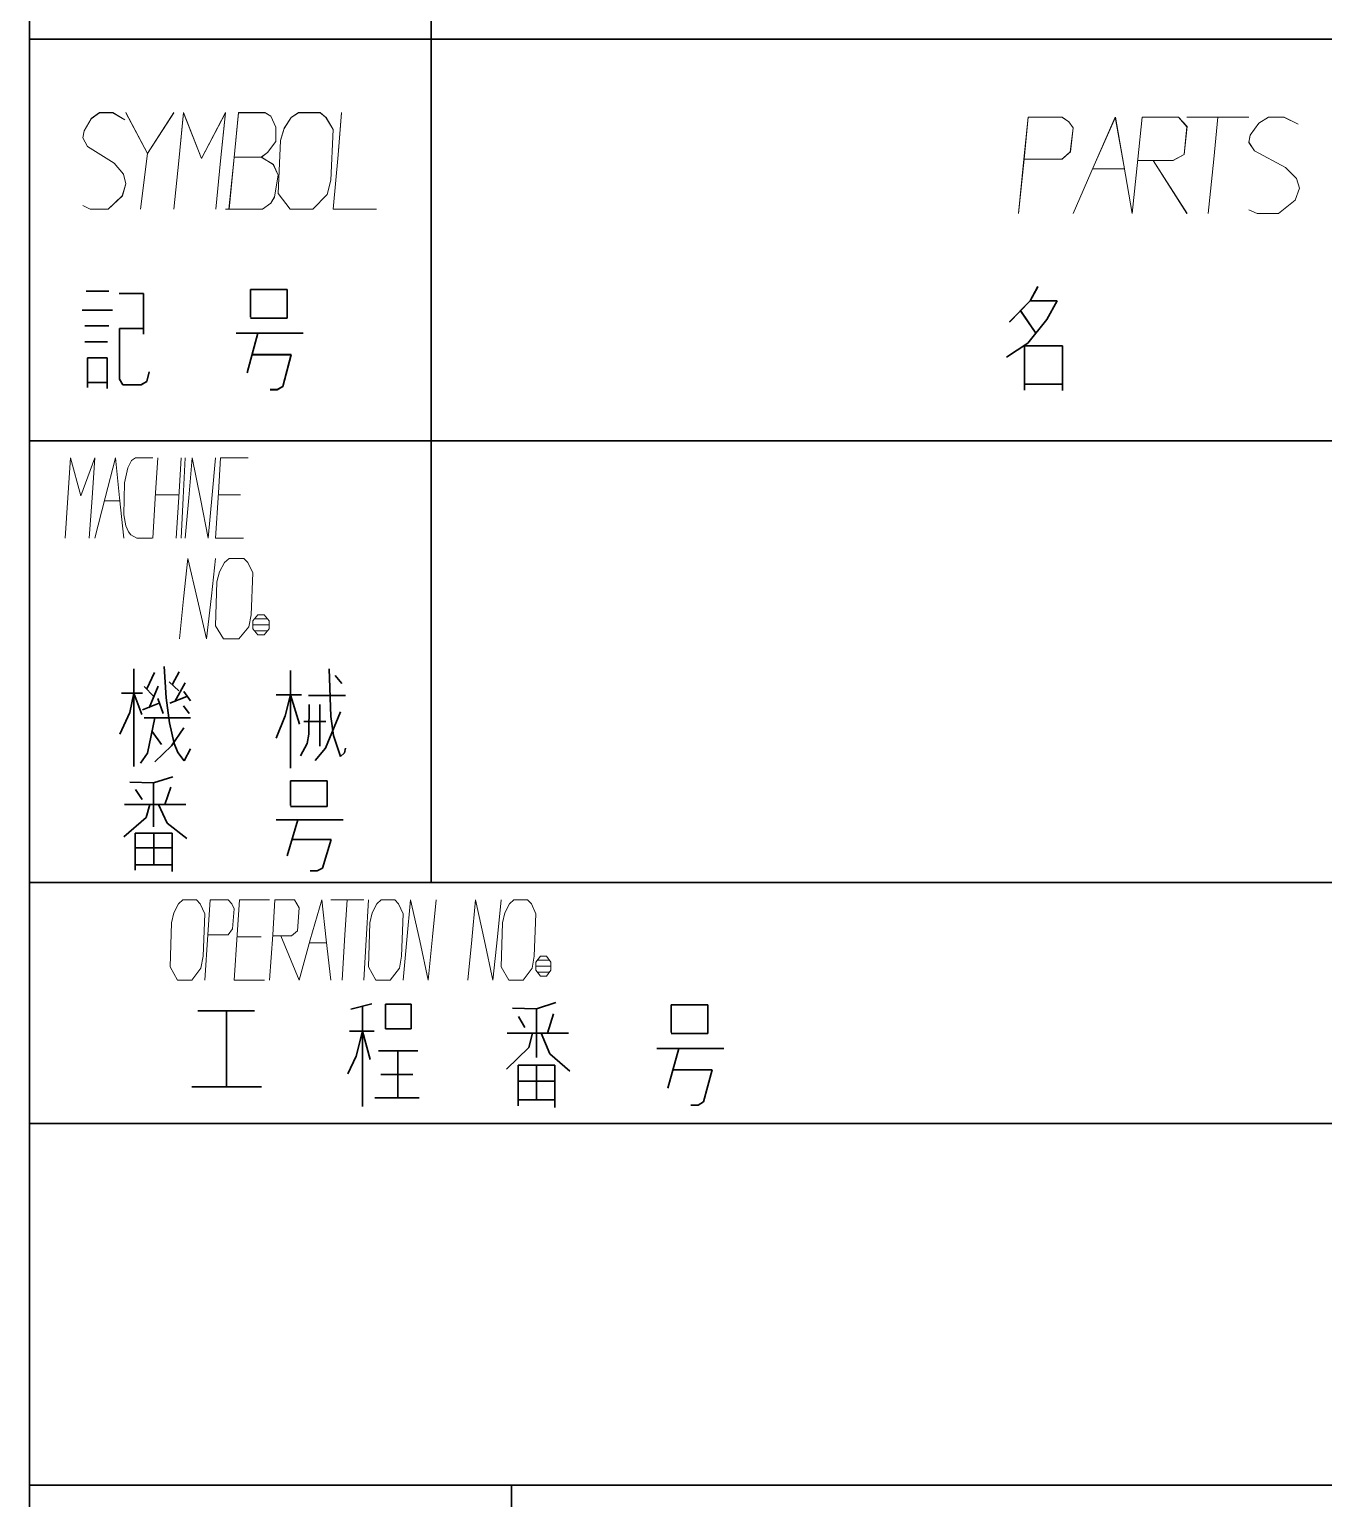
# Model space of a CAD drawing. Header units: millimetres. Extents: x 1333 to 104182, y -62616 to -5704.
# Drawn here: x 44979.5 to 45043.9, y -62315.5 to -62242.3 of the extents above; entities that cross this region are included whole.
import ezdxf

# ---------------------------------------------------------------- set-up
doc = ezdxf.new("R2010")
doc.units = ezdxf.units.MM
doc.header["$LTSCALE"] = 0.5
doc.layers.add('08', color=1, linetype='Continuous')

# ---------------------------------------------------------------- blocks, each defined once
blk = doc.blocks.new('D')
at = {"color": 7, "lineweight": 35, "ltscale": 0.25}
for p, q in [((54076.08, -14049.043), (54076.08, -14069.043)), ((54096.08, -14049.043), (54096.08, -14069.043))]:
    blk.add_line(p, q, dxfattribs=at)
at = {"color": 7, "lineweight": 35}
blk.add_line((54356.08, -14069.043), (54076.08, -14069.043), dxfattribs=at)
blk = doc.blocks.new('arwear')
at = {"layer": '08', "color": 3, "xscale": 0.5, "yscale": 0.5, "zscale": 0.5}
blk.add_blockref('D', (26347.04, -5592.506), dxfattribs=at)
blk = doc.blocks.new('999')
at = {"color": 7, "lineweight": 35, "ltscale": 0.25}
for p, q in [((75474.98, -11391.12), (75474.98, -11421.12)), ((75504.98, -11391.12), (75504.98, -11421.12)), ((75474.98, -11421.12), (75474.98, -11451.12)), ((75474.98, -11421.12), (75474.98, -11451.12)), ((75504.98, -11421.12), (75504.98, -11451.12)), ((75504.98, -11421.12), (75504.98, -11451.12))]:
    blk.add_line(p, q, dxfattribs=at)
at = {"color": 7, "lineweight": 35}
for p, q in [((75894.98, -11421.12), (75474.98, -11421.12)), ((75894.98, -11421.12), (75474.98, -11421.12)), ((75894.98, -11421.12), (75474.98, -11421.12)), ((75894.98, -11451.12), (75474.98, -11451.12)), ((75474.98, -11451.12), (75474.98, -11826.55)), ((75894.98, -11451.12), (75474.98, -11451.12)), ((75894.98, -11451.12), (75474.98, -11451.12)), ((75894.98, -11451.12), (75474.98, -11451.12)), ((75849.98, -11484.12), (75474.98, -11484.12)), ((75474.98, -11502.12), (75594.98, -11502.12)), ((75849.98, -11529.12), (75474.98, -11529.12))]:
    blk.add_line(p, q, dxfattribs=at)
at = {"color": 7, "lineweight": 35, "ltscale": 0.014026}
blk.add_line((75479.23, -11439.94), (75480.92, -11439.94), dxfattribs=at)
blk.add_line((75479.23, -11439.94), (75480.92, -11439.94), dxfattribs=at)
at = {"color": 7, "lineweight": 35, "ltscale": 0.015002}
blk.add_line((75481.69, -11440.11), (75483.49, -11440.11), dxfattribs=at)
blk.add_line((75481.69, -11440.11), (75483.49, -11440.11), dxfattribs=at)
at = {"color": 7, "lineweight": 35, "ltscale": 0.025366}
blk.add_line((75483.49, -11440.11), (75483.49, -11443.16), dxfattribs=at)
blk.add_line((75483.49, -11440.11), (75483.49, -11443.16), dxfattribs=at)
at = {"color": 7, "lineweight": 35, "ltscale": 0.022888}
for p, q in [((75491.49, -11439.82), (75494.24, -11439.82)), ((75491.49, -11439.82), (75494.24, -11439.82)), ((75494.24, -11441.96), (75491.49, -11441.96)), ((75494.24, -11441.96), (75491.49, -11441.96)), ((75482.89, -11480.43), (75485.64, -11480.43)), ((75482.89, -11481.52), (75485.64, -11481.52)), ((75482.89, -11482.78), (75485.64, -11482.78))]:
    blk.add_line(p, q, dxfattribs=at)
at = {"color": 7, "lineweight": 35, "ltscale": 0.017297}
for p, q in [((75491.49, -11441.89), (75491.49, -11439.82)), ((75491.49, -11441.89), (75491.49, -11439.82)), ((75522.92, -11495.32), (75522.92, -11493.25))]:
    blk.add_line(p, q, dxfattribs=at)
at = {"color": 7, "lineweight": 35, "ltscale": 0.017825}
for p, q in [((75494.24, -11439.82), (75494.24, -11441.96)), ((75494.24, -11439.82), (75494.24, -11441.96)), ((75525.66, -11493.25), (75525.66, -11495.38))]:
    blk.add_line(p, q, dxfattribs=at)
at = {"color": 7, "lineweight": 35, "ltscale": 0.010047}
blk.add_line((75550.3, -11439.61), (75549.73, -11440.67), dxfattribs=at)
blk.add_line((75550.3, -11439.61), (75549.73, -11440.67), dxfattribs=at)
at = {"color": 7, "lineweight": 35, "ltscale": 0.018872}
blk.add_line((75478.92, -11441.37), (75481.19, -11441.37), dxfattribs=at)
blk.add_line((75478.92, -11441.37), (75481.19, -11441.37), dxfattribs=at)
at = {"color": 7, "lineweight": 35, "ltscale": 0.018417}
blk.add_line((75549.73, -11440.67), (75548.18, -11442.25), dxfattribs=at)
blk.add_line((75549.73, -11440.67), (75548.18, -11442.25), dxfattribs=at)
at = {"color": 7, "lineweight": 35, "ltscale": 0.016928}
blk.add_line((75550.15, -11443.08), (75549.01, -11441.4), dxfattribs=at)
blk.add_line((75550.15, -11443.08), (75549.01, -11441.4), dxfattribs=at)
at = {"color": 7, "lineweight": 35, "ltscale": 0.016846}
blk.add_line((75549.73, -11440.67), (75551.75, -11440.67), dxfattribs=at)
blk.add_line((75549.73, -11440.67), (75551.75, -11440.67), dxfattribs=at)
at = {"color": 7, "lineweight": 35, "ltscale": 0.013334}
blk.add_line((75551.75, -11440.67), (75550.97, -11442.06), dxfattribs=at)
blk.add_line((75551.75, -11440.67), (75550.97, -11442.06), dxfattribs=at)
at = {"color": 7, "lineweight": 35, "ltscale": 0.014832}
for p, q in [((75479.12, -11442.54), (75480.9, -11442.54)), ((75479.12, -11442.54), (75480.9, -11442.54)), ((75482.48, -11471.41), (75481.73, -11473.03))]:
    blk.add_line(p, q, dxfattribs=at)
at = {"color": 7, "lineweight": 35, "ltscale": 0.031506}
blk.add_line((75481.71, -11442.73), (75481.71, -11446.51), dxfattribs=at)
blk.add_line((75481.71, -11442.73), (75481.71, -11446.51), dxfattribs=at)
at = {"color": 7, "lineweight": 35, "ltscale": 0.014844}
blk.add_line((75483.49, -11442.73), (75481.71, -11442.73), dxfattribs=at)
blk.add_line((75483.49, -11442.73), (75481.71, -11442.73), dxfattribs=at)
at = {"color": 7, "lineweight": 35, "ltscale": 0.018948}
blk.add_line((75550.97, -11442.06), (75549.54, -11443.84), dxfattribs=at)
blk.add_line((75550.97, -11442.06), (75549.54, -11443.84), dxfattribs=at)
at = {"color": 7, "lineweight": 35, "ltscale": 0.014185}
blk.add_line((75479.12, -11443.74), (75480.82, -11443.74), dxfattribs=at)
blk.add_line((75479.12, -11443.74), (75480.82, -11443.74), dxfattribs=at)
at = {"color": 7, "lineweight": 35, "ltscale": 0.041736}
for p, q in [((75490.41, -11443.08), (75495.42, -11443.08)), ((75490.41, -11443.08), (75495.42, -11443.08)), ((75493.4, -11479.44), (75498.41, -11479.44))]:
    blk.add_line(p, q, dxfattribs=at)
at = {"color": 7, "lineweight": 35, "ltscale": 0.025634}
for p, q in [((75492.04, -11443.08), (75491.25, -11446.05)), ((75492.04, -11443.08), (75491.25, -11446.05)), ((75523.47, -11496.51), (75522.67, -11499.48))]:
    blk.add_line(p, q, dxfattribs=at)
at = {"color": 7, "lineweight": 35, "ltscale": 0.015788}
blk.add_line((75549.54, -11443.84), (75547.96, -11444.87), dxfattribs=at)
blk.add_line((75549.54, -11443.84), (75547.96, -11444.87), dxfattribs=at)
at = {"color": 7, "lineweight": 35, "ltscale": 0.018579}
blk.add_line((75479.33, -11447.15), (75479.33, -11444.92), dxfattribs=at)
blk.add_line((75479.33, -11447.15), (75479.33, -11444.92), dxfattribs=at)
at = {"color": 7, "lineweight": 35, "ltscale": 0.012085}
for p, q in [((75479.33, -11444.92), (75480.78, -11444.92)), ((75479.33, -11444.92), (75480.78, -11444.92)), ((75479.33, -11446.76), (75480.78, -11446.76)), ((75479.33, -11446.76), (75480.78, -11446.76))]:
    blk.add_line(p, q, dxfattribs=at)
at = {"color": 7, "lineweight": 35, "ltscale": 0.019064}
blk.add_line((75480.78, -11444.92), (75480.78, -11447.21), dxfattribs=at)
blk.add_line((75480.78, -11444.92), (75480.78, -11447.21), dxfattribs=at)
at = {"color": 7, "lineweight": 35, "ltscale": 0.024365}
blk.add_line((75491.61, -11444.69), (75494.54, -11444.69), dxfattribs=at)
blk.add_line((75491.61, -11444.69), (75494.54, -11444.69), dxfattribs=at)
at = {"color": 7, "lineweight": 35, "ltscale": 0.020594}
for p, q in [((75494.54, -11444.69), (75493.9, -11447.07)), ((75494.54, -11444.69), (75493.9, -11447.07)), ((75525.96, -11498.11), (75525.32, -11500.5))]:
    blk.add_line(p, q, dxfattribs=at)
at = {"color": 7, "lineweight": 35, "ltscale": 0.027603}
blk.add_line((75549.31, -11447.34), (75549.31, -11444.03), dxfattribs=at)
blk.add_line((75549.31, -11447.34), (75549.31, -11444.03), dxfattribs=at)
at = {"color": 7, "lineweight": 35, "ltscale": 0.023572}
for p, q in [((75549.31, -11444.03), (75552.14, -11444.03)), ((75549.31, -11444.03), (75552.14, -11444.03)), ((75549.31, -11446.88), (75552.14, -11446.88)), ((75549.31, -11446.88), (75552.14, -11446.88))]:
    blk.add_line(p, q, dxfattribs=at)
at = {"color": 7, "lineweight": 35, "ltscale": 0.027719}
blk.add_line((75552.14, -11444.03), (75552.14, -11447.36), dxfattribs=at)
blk.add_line((75552.14, -11444.03), (75552.14, -11447.36), dxfattribs=at)
at = {"color": 7, "lineweight": 35, "ltscale": 0.006183}
blk.add_line((75483.74, -11446.68), (75483.93, -11445.97), dxfattribs=at)
blk.add_line((75483.74, -11446.68), (75483.93, -11445.97), dxfattribs=at)
at = {"color": 7, "lineweight": 35, "ltscale": 0.004025}
blk.add_line((75481.71, -11446.51), (75481.95, -11446.93), dxfattribs=at)
blk.add_line((75481.71, -11446.51), (75481.95, -11446.93), dxfattribs=at)
at = {"color": 7, "lineweight": 35, "ltscale": 0.011377}
blk.add_line((75481.95, -11446.93), (75483.31, -11446.93), dxfattribs=at)
blk.add_line((75481.95, -11446.93), (75483.31, -11446.93), dxfattribs=at)
at = {"color": 7, "lineweight": 35, "ltscale": 0.004087}
blk.add_line((75483.31, -11446.93), (75483.74, -11446.68), dxfattribs=at)
blk.add_line((75483.31, -11446.93), (75483.74, -11446.68), dxfattribs=at)
at = {"color": 7, "lineweight": 35, "ltscale": 0.003862}
for p, q in [((75493.9, -11447.07), (75493.49, -11447.3)), ((75493.9, -11447.07), (75493.49, -11447.3)), ((75525.32, -11500.5), (75524.92, -11500.73))]:
    blk.add_line(p, q, dxfattribs=at)
at = {"color": 7, "lineweight": 35, "ltscale": 0.004529}
for p, q in [((75493.49, -11447.3), (75492.95, -11447.3)), ((75493.49, -11447.3), (75492.95, -11447.3)), ((75496.48, -11483.25), (75495.94, -11483.25)), ((75524.92, -11500.73), (75524.38, -11500.73))]:
    blk.add_line(p, q, dxfattribs=at)
at = {"color": 7, "lineweight": 35, "ltscale": 0.275}
blk.add_line((75504.98, -11484.12), (75504.98, -11451.12), dxfattribs=at)
at = {"color": 7, "lineweight": 35, "ltscale": 0.019506}
blk.add_line((75485.05, -11467.98), (75485.19, -11470.32), dxfattribs=at)
at = {"color": 7, "lineweight": 35, "ltscale": 0.060724}
blk.add_line((75482.78, -11468.15), (75482.78, -11475.44), dxfattribs=at)
at = {"color": 7, "lineweight": 35, "ltscale": 0.011365}
blk.add_line((75484.32, -11468.42), (75483.75, -11469.65), dxfattribs=at)
at = {"color": 7, "lineweight": 35, "ltscale": 0.008235}
blk.add_line((75485.41, -11469.13), (75486.15, -11469.79), dxfattribs=at)
at = {"color": 7, "lineweight": 35, "ltscale": 0.008806}
blk.add_line((75486.17, -11468.37), (75485.67, -11469.29), dxfattribs=at)
at = {"color": 7, "lineweight": 35, "ltscale": 0.060892}
blk.add_line((75494.47, -11468.27), (75494.47, -11475.58), dxfattribs=at)
at = {"color": 7, "lineweight": 35, "ltscale": 0.029794}
blk.add_line((75497.36, -11468.14), (75497.48, -11471.71), dxfattribs=at)
at = {"color": 7, "lineweight": 35, "ltscale": 0.006582}
blk.add_line((75497.81, -11468.64), (75498.32, -11469.25), dxfattribs=at)
at = {"color": 7, "lineweight": 35, "ltscale": 0.013098}
blk.add_line((75481.86, -11469.98), (75483.43, -11469.98), dxfattribs=at)
at = {"color": 7, "lineweight": 35, "ltscale": 0.012242}
blk.add_line((75482.78, -11469.98), (75482.48, -11471.41), dxfattribs=at)
at = {"color": 7, "lineweight": 35, "ltscale": 0.014135}
blk.add_line((75482.78, -11469.98), (75483.37, -11471.57), dxfattribs=at)
at = {"color": 7, "lineweight": 35, "ltscale": 0.008654}
blk.add_line((75483.56, -11469.47), (75484.28, -11470.21), dxfattribs=at)
at = {"color": 7, "lineweight": 35, "ltscale": 0.014615}
blk.add_line((75484.6, -11469.45), (75483.93, -11471.07), dxfattribs=at)
at = {"color": 7, "lineweight": 35, "ltscale": 0.011429}
blk.add_line((75485.48, -11470.71), (75486.75, -11470.21), dxfattribs=at)
at = {"color": 7, "lineweight": 35, "ltscale": 0.013193}
blk.add_line((75486.61, -11469.19), (75485.84, -11470.58), dxfattribs=at)
at = {"color": 7, "lineweight": 35, "ltscale": 0.007169}
blk.add_line((75486.52, -11469.84), (75487.01, -11470.54), dxfattribs=at)
at = {"color": 7, "lineweight": 35, "ltscale": 0.01554}
blk.add_line((75493.42, -11470.1), (75495.29, -11470.1), dxfattribs=at)
at = {"color": 7, "lineweight": 35, "ltscale": 0.013495}
blk.add_line((75494.47, -11470.1), (75494.07, -11471.67), dxfattribs=at)
at = {"color": 7, "lineweight": 35, "ltscale": 0.018979}
blk.add_line((75494.47, -11470.1), (75495.14, -11472.28), dxfattribs=at)
at = {"color": 7, "lineweight": 35, "ltscale": 0.022961}
blk.add_line((75495.82, -11470.15), (75498.58, -11470.15), dxfattribs=at)
at = {"color": 7, "lineweight": 35, "ltscale": 0.011112}
blk.add_line((75483.43, -11471.22), (75484.67, -11470.71), dxfattribs=at)
at = {"color": 7, "lineweight": 35, "ltscale": 0.009807}
blk.add_line((75484.58, -11470.37), (75484.97, -11471.48), dxfattribs=at)
at = {"color": 7, "lineweight": 35, "ltscale": 0.015709}
blk.add_line((75485.19, -11470.32), (75485.45, -11472.19), dxfattribs=at)
at = {"color": 7, "lineweight": 35, "ltscale": 0.005982}
blk.add_line((75486.48, -11470.91), (75486.91, -11471.48), dxfattribs=at)
at = {"color": 7, "lineweight": 35, "ltscale": 0.018443}
blk.add_line((75495.87, -11470.82), (75495.84, -11473.03), dxfattribs=at)
at = {"color": 7, "lineweight": 35, "ltscale": 0.026068}
blk.add_line((75496.66, -11470.81), (75496.66, -11473.93), dxfattribs=at)
at = {"color": 7, "lineweight": 35, "ltscale": 0.028906}
blk.add_line((75483.54, -11471.8), (75487.01, -11471.8), dxfattribs=at)
at = {"color": 7, "lineweight": 35, "ltscale": 0.022542}
blk.add_line((75484.36, -11471.8), (75483.8, -11474.45), dxfattribs=at)
at = {"color": 7, "lineweight": 35, "ltscale": 0.013168}
blk.add_line((75485.45, -11472.19), (75485.78, -11473.73), dxfattribs=at)
at = {"color": 7, "lineweight": 35, "ltscale": 0.014807}
blk.add_line((75494.07, -11471.67), (75493.4, -11473.32), dxfattribs=at)
at = {"color": 7, "lineweight": 35, "ltscale": 0.013708}
blk.add_line((75495.47, -11472.08), (75497.11, -11472.08), dxfattribs=at)
at = {"color": 7, "lineweight": 35, "ltscale": 0.024334}
blk.add_line((75498.21, -11471.37), (75497.09, -11474.07), dxfattribs=at)
at = {"color": 7, "lineweight": 35, "ltscale": 0.012072}
blk.add_line((75497.48, -11471.71), (75497.69, -11473.14), dxfattribs=at)
at = {"color": 7, "lineweight": 35, "ltscale": 0.009936}
blk.add_line((75484.15, -11472.84), (75484.84, -11473.81), dxfattribs=at)
at = {"color": 7, "lineweight": 35, "ltscale": 0.013505}
blk.add_line((75486.52, -11472.57), (75485.6, -11473.9), dxfattribs=at)
at = {"color": 7, "lineweight": 35, "ltscale": 0.005843}
blk.add_line((75495.84, -11473.03), (75495.73, -11473.72), dxfattribs=at)
at = {"color": 7, "lineweight": 35, "ltscale": 0.013786}
blk.add_line((75497.69, -11473.14), (75498.21, -11474.71), dxfattribs=at)
at = {"color": 7, "lineweight": 35, "ltscale": 0.007633}
blk.add_line((75483.8, -11474.45), (75483.28, -11475.2), dxfattribs=at)
at = {"color": 7, "lineweight": 35, "ltscale": 0.014353}
blk.add_line((75485.6, -11473.9), (75484.35, -11475.09), dxfattribs=at)
at = {"color": 7, "lineweight": 35, "ltscale": 0.006149}
blk.add_line((75485.78, -11473.73), (75486.06, -11474.41), dxfattribs=at)
at = {"color": 7, "lineweight": 35, "ltscale": 0.00645}
blk.add_line((75486.06, -11474.41), (75486.53, -11475.03), dxfattribs=at)
at = {"color": 7, "lineweight": 35, "ltscale": 0.008462}
blk.add_line((75486.53, -11475.03), (75487, -11474.13), dxfattribs=at)
at = {"color": 7, "lineweight": 35, "ltscale": 0.008715}
blk.add_line((75495.73, -11473.72), (75495.22, -11474.64), dxfattribs=at)
at = {"color": 7, "lineweight": 35, "ltscale": 0.010031}
blk.add_line((75497.09, -11474.07), (75496.32, -11475), dxfattribs=at)
at = {"color": 7, "lineweight": 35, "ltscale": 0.003454}
blk.add_line((75498.21, -11474.71), (75498.51, -11474.43), dxfattribs=at)
at = {"color": 7, "lineweight": 35, "ltscale": 0.003042}
blk.add_line((75498.51, -11474.43), (75498.58, -11474.07), dxfattribs=at)
at = {"color": 7, "lineweight": 35, "ltscale": 0.014798}
blk.add_line((75484.25, -11476.66), (75482.47, -11476.62), dxfattribs=at)
at = {"color": 7, "lineweight": 35, "ltscale": 0.012683}
blk.add_line((75485.7, -11476.22), (75484.25, -11476.66), dxfattribs=at)
at = {"color": 7, "lineweight": 35, "ltscale": 0.027322}
blk.add_line((75484.25, -11476.66), (75484.25, -11479.94), dxfattribs=at)
at = {"color": 7, "lineweight": 35, "ltscale": 0.015567}
blk.add_line((75494.48, -11478.37), (75494.48, -11476.51), dxfattribs=at)
at = {"color": 7, "lineweight": 35, "ltscale": 0.0229}
for p, q in [((75494.48, -11476.51), (75497.23, -11476.51)), ((75497.23, -11478.43), (75494.48, -11478.43)), ((75522.92, -11493.25), (75525.66, -11493.25)), ((75525.66, -11495.38), (75522.92, -11495.38)), ((75511.48, -11497.74), (75514.23, -11497.74)), ((75511.48, -11498.95), (75514.23, -11498.95)), ((75511.48, -11500.35), (75514.23, -11500.35))]:
    blk.add_line(p, q, dxfattribs=at)
at = {"color": 7, "lineweight": 35, "ltscale": 0.016043}
blk.add_line((75497.23, -11476.51), (75497.23, -11478.43), dxfattribs=at)
at = {"color": 7, "lineweight": 35, "ltscale": 0.007403}
blk.add_line((75482.91, -11477.17), (75483.4, -11477.92), dxfattribs=at)
at = {"color": 7, "lineweight": 35, "ltscale": 0.011416}
blk.add_line((75485.54, -11476.98), (75485.09, -11478.28), dxfattribs=at)
at = {"color": 7, "lineweight": 35, "ltscale": 0.03822}
blk.add_line((75482.07, -11478.28), (75486.66, -11478.28), dxfattribs=at)
at = {"color": 7, "lineweight": 35, "ltscale": 0.008421}
blk.add_line((75483.97, -11478.28), (75483.7, -11479.25), dxfattribs=at)
at = {"color": 7, "lineweight": 35, "ltscale": 0.012965}
blk.add_line((75484.61, -11478.28), (75485.26, -11479.69), dxfattribs=at)
at = {"color": 7, "lineweight": 35, "ltscale": 0.018423}
blk.add_line((75483.7, -11479.25), (75482.03, -11480.7), dxfattribs=at)
at = {"color": 7, "lineweight": 35, "ltscale": 0.015574}
blk.add_line((75485.26, -11479.69), (75486.74, -11480.83), dxfattribs=at)
at = {"color": 7, "lineweight": 35, "ltscale": 0.023249}
blk.add_line((75495.03, -11479.44), (75494.23, -11482.12), dxfattribs=at)
at = {"color": 7, "lineweight": 35, "ltscale": 0.022873}
blk.add_line((75482.89, -11483.18), (75482.89, -11480.43), dxfattribs=at)
at = {"color": 7, "lineweight": 35, "ltscale": 0.019537}
blk.add_line((75484.27, -11480.43), (75484.27, -11482.78), dxfattribs=at)
at = {"color": 7, "lineweight": 35, "ltscale": 0.023828}
blk.add_line((75485.64, -11480.43), (75485.64, -11483.29), dxfattribs=at)
at = {"color": 7, "lineweight": 35, "ltscale": 0.024377}
for p, q in [((75494.6, -11480.89), (75497.52, -11480.89)), ((75501.06, -11496.67), (75503.98, -11496.67)), ((75523.04, -11498.11), (75525.96, -11498.11))]:
    blk.add_line(p, q, dxfattribs=at)
at = {"color": 7, "lineweight": 35, "ltscale": 0.01868}
blk.add_line((75497.52, -11480.89), (75496.88, -11483.04), dxfattribs=at)
at = {"color": 7, "lineweight": 35, "ltscale": 0.00377}
blk.add_line((75496.88, -11483.04), (75496.48, -11483.25), dxfattribs=at)
at = {"color": 7, "lineweight": 35, "ltscale": 0.013541}
blk.add_line((75500.55, -11493.17), (75498.98, -11493.58), dxfattribs=at)
at = {"color": 7, "lineweight": 35, "ltscale": 0.015881}
for p, q in [((75501.58, -11493.19), (75503.49, -11493.19)), ((75503.49, -11495.04), (75501.58, -11495.04))]:
    blk.add_line(p, q, dxfattribs=at)
at = {"color": 7, "lineweight": 35, "ltscale": 0.015408}
for p, q in [((75501.58, -11495.04), (75501.58, -11493.19)), ((75503.49, -11493.19), (75503.49, -11495.04))]:
    blk.add_line(p, q, dxfattribs=at)
at = {"color": 7, "lineweight": 35, "ltscale": 0.012807}
blk.add_line((75514.29, -11493.06), (75512.84, -11493.55), dxfattribs=at)
at = {"color": 7, "lineweight": 35, "ltscale": 0.035352}
blk.add_line((75487.56, -11493.7), (75491.8, -11493.7), dxfattribs=at)
at = {"color": 7, "lineweight": 35, "ltscale": 0.047241}
blk.add_line((75489.69, -11493.7), (75489.69, -11499.37), dxfattribs=at)
at = {"color": 7, "lineweight": 35, "ltscale": 0.062445}
blk.add_line((75499.85, -11493.35), (75499.85, -11500.85), dxfattribs=at)
at = {"color": 7, "lineweight": 35, "ltscale": 0.014799}
blk.add_line((75512.84, -11493.55), (75511.06, -11493.5), dxfattribs=at)
at = {"color": 7, "lineweight": 35, "ltscale": 0.007986}
blk.add_line((75511.5, -11494.12), (75511.99, -11494.94), dxfattribs=at)
at = {"color": 7, "lineweight": 35, "ltscale": 0.030356}
blk.add_line((75512.84, -11493.55), (75512.84, -11497.19), dxfattribs=at)
at = {"color": 7, "lineweight": 35, "ltscale": 0.012557}
blk.add_line((75514.12, -11493.91), (75513.68, -11495.35), dxfattribs=at)
at = {"color": 7, "lineweight": 35, "ltscale": 0.015503}
blk.add_line((75498.88, -11495.22), (75500.74, -11495.22), dxfattribs=at)
at = {"color": 7, "lineweight": 35, "ltscale": 0.015863}
blk.add_line((75499.85, -11495.22), (75499.39, -11497.07), dxfattribs=at)
at = {"color": 7, "lineweight": 35, "ltscale": 0.01831}
blk.add_line((75499.85, -11495.22), (75500.43, -11497.34), dxfattribs=at)
at = {"color": 7, "lineweight": 35, "ltscale": 0.038208}
blk.add_line((75510.66, -11495.35), (75515.24, -11495.35), dxfattribs=at)
at = {"color": 7, "lineweight": 35, "ltscale": 0.009288}
blk.add_line((75512.56, -11495.35), (75512.29, -11496.43), dxfattribs=at)
at = {"color": 7, "lineweight": 35, "ltscale": 0.014155}
blk.add_line((75513.19, -11495.35), (75513.85, -11496.91), dxfattribs=at)
at = {"color": 7, "lineweight": 35, "ltscale": 0.019327}
blk.add_line((75512.29, -11496.43), (75510.62, -11498.04), dxfattribs=at)
at = {"color": 7, "lineweight": 35, "ltscale": 0.041748}
blk.add_line((75521.84, -11496.51), (75526.85, -11496.51), dxfattribs=at)
at = {"color": 7, "lineweight": 35, "ltscale": 0.012209}
blk.add_line((75499.39, -11497.07), (75498.76, -11498.4), dxfattribs=at)
at = {"color": 7, "lineweight": 35, "ltscale": 0.029434}
blk.add_line((75502.5, -11496.67), (75502.5, -11500.2), dxfattribs=at)
at = {"color": 7, "lineweight": 35, "ltscale": 0.016253}
blk.add_line((75513.85, -11496.91), (75515.33, -11498.19), dxfattribs=at)
at = {"color": 7, "lineweight": 35, "ltscale": 0.019995}
blk.add_line((75501.22, -11498.46), (75503.62, -11498.46), dxfattribs=at)
at = {"color": 7, "lineweight": 35, "ltscale": 0.025415}
blk.add_line((75511.48, -11500.79), (75511.48, -11497.74), dxfattribs=at)
at = {"color": 7, "lineweight": 35, "ltscale": 0.021707}
blk.add_line((75512.86, -11497.74), (75512.86, -11500.35), dxfattribs=at)
at = {"color": 7, "lineweight": 35, "ltscale": 0.026474}
blk.add_line((75514.23, -11497.74), (75514.23, -11500.92), dxfattribs=at)
at = {"color": 7, "lineweight": 35, "ltscale": 0.043286}
blk.add_line((75487.12, -11499.37), (75492.31, -11499.37), dxfattribs=at)
at = {"color": 7, "lineweight": 35, "ltscale": 0.027747}
blk.add_line((75500.77, -11500.2), (75504.1, -11500.2), dxfattribs=at)
at = {"color": 7, "lineweight": 35, "ltscale": 0.15}
blk.add_line((75510.98, -11529.12), (75510.98, -11547.12), dxfattribs=at)
at = {"color": 7, "lineweight": 13}
for points in [[(75478.97, -11433.54), (75479.51, -11433.81), (75480.85, -11433.81), (75481.92, -11432.82), (75482.19, -11431.92), (75482.01, -11431.2), (75481.3, -11430.39), (75479.33, -11429.13), (75478.97, -11428.5), (75479.06, -11427.96), (75479.6, -11427.06), (75480.22, -11426.61), (75481.21, -11426.61), (75482.1, -11427.15)], [(75478.97, -11433.54), (75479.51, -11433.81), (75480.85, -11433.81), (75481.92, -11432.82), (75482.19, -11431.92), (75482.01, -11431.2), (75481.3, -11430.39), (75479.33, -11429.13), (75478.97, -11428.5), (75479.06, -11427.96), (75479.6, -11427.06), (75480.22, -11426.61), (75481.21, -11426.61), (75482.1, -11427.15)], [(75482.19, -11426.61), (75483.8, -11429.67), (75483.27, -11433.81)], [(75482.19, -11426.61), (75483.8, -11429.67), (75483.27, -11433.81)], [(75483.8, -11429.67), (75485.77, -11426.61)], [(75483.8, -11429.67), (75485.77, -11426.61)], [(75485.77, -11433.81), (75486.13, -11430.21), (75486.49, -11426.61), (75487.83, -11430.03), (75489.62, -11426.61), (75489.26, -11430.21), (75488.9, -11433.81)], [(75485.77, -11433.81), (75486.13, -11430.21), (75486.49, -11426.61), (75487.83, -11430.03), (75489.62, -11426.61), (75489.26, -11430.21), (75488.9, -11433.81)], [(75489.62, -11433.81), (75492.39, -11433.81), (75493.02, -11433.36), (75493.29, -11432.91), (75493.55, -11431.29), (75493.2, -11430.48), (75492.3, -11429.94), (75492.75, -11429.58), (75493.38, -11428.77), (75493.38, -11427.69), (75493.02, -11426.88), (75492.57, -11426.61), (75490.6, -11426.61), (75490.24, -11430.21), (75489.89, -11433.81)], [(75489.62, -11433.81), (75492.39, -11433.81), (75493.02, -11433.36), (75493.29, -11432.91), (75493.55, -11431.29), (75493.2, -11430.48), (75492.3, -11429.94), (75492.75, -11429.58), (75493.38, -11428.77), (75493.38, -11427.69), (75493.02, -11426.88), (75492.57, -11426.61), (75490.6, -11426.61), (75490.24, -11430.21), (75489.89, -11433.81)], [(75500.89, -11433.81), (75497.67, -11433.81), (75498.03, -11429.76), (75498.3, -11426.61)], [(75500.89, -11433.81), (75497.67, -11433.81), (75498.03, -11429.76), (75498.3, -11426.61)], [(75548.84, -11434.14), (75549.26, -11430.09), (75549.58, -11426.94), (75552.1, -11426.94), (75552.62, -11427.3), (75552.93, -11427.75), (75552.72, -11429.55), (75552.1, -11430.09), (75549.26, -11430.09)], [(75548.84, -11434.14), (75549.26, -11430.09), (75549.58, -11426.94), (75552.1, -11426.94), (75552.62, -11427.3), (75552.93, -11427.75), (75552.72, -11429.55), (75552.1, -11430.09), (75549.26, -11430.09)], [(75552.93, -11434.14), (75554.51, -11430.54), (75556.08, -11426.94), (75556.71, -11430.54), (75557.34, -11434.14)], [(75552.93, -11434.14), (75554.51, -11430.54), (75556.08, -11426.94), (75556.71, -11430.54), (75557.34, -11434.14)], [(75557.34, -11434.14), (75557.76, -11430.09), (75558.08, -11426.94), (75560.81, -11426.94), (75561.43, -11427.66), (75561.23, -11429.73), (75560.39, -11430.18), (75557.76, -11430.18)], [(75557.34, -11434.14), (75557.76, -11430.09), (75558.08, -11426.94), (75560.81, -11426.94), (75561.43, -11427.66), (75561.23, -11429.73), (75560.39, -11430.18), (75557.76, -11430.18)], [(75561.43, -11426.94), (75566.05, -11426.94)], [(75561.43, -11426.94), (75566.05, -11426.94)], [(75563.01, -11434.14), (75563.43, -11430.09), (75563.74, -11426.94)], [(75563.01, -11434.14), (75563.43, -11430.09), (75563.74, -11426.94)], [(75566.05, -11433.87), (75566.68, -11434.14), (75568.26, -11434.14), (75569.52, -11433.15), (75569.83, -11432.25), (75569.62, -11431.53), (75568.78, -11430.72), (75566.47, -11429.46), (75566.05, -11428.83), (75566.16, -11428.29), (75566.79, -11427.39), (75567.52, -11426.94), (75568.68, -11426.94), (75569.73, -11427.48)], [(75566.05, -11433.87), (75566.68, -11434.14), (75568.26, -11434.14), (75569.52, -11433.15), (75569.83, -11432.25), (75569.62, -11431.53), (75568.78, -11430.72), (75566.47, -11429.46), (75566.05, -11428.83), (75566.16, -11428.29), (75566.79, -11427.39), (75567.52, -11426.94), (75568.68, -11426.94), (75569.73, -11427.48)], [(75492.3, -11429.94), (75490.24, -11429.94)], [(75492.3, -11429.94), (75490.24, -11429.94)], [(75558.92, -11430.18), (75561.43, -11434.14)], [(75558.92, -11430.18), (75561.43, -11434.14)], [(75554.4, -11430.81), (75556.71, -11430.81)], [(75554.4, -11430.81), (75556.71, -11430.81)], [(75477.64, -11458.38), (75477.85, -11455.38), (75478.06, -11452.38), (75478.83, -11455.23), (75479.86, -11452.38), (75479.66, -11455.38), (75479.45, -11458.38)], [(75479.86, -11458.38), (75480.64, -11455.38), (75481.41, -11452.38), (75481.72, -11455.38), (75482.03, -11458.38)], [(75484.15, -11458.38), (75483.01, -11458.38), (75482.55, -11458.15), (75482.39, -11457.93), (75482.19, -11457.48), (75482.03, -11456.65), (75482.08, -11454.25), (75482.34, -11453.13), (75482.6, -11452.6), (75482.91, -11452.38), (75484.2, -11452.38)], [(75484.2, -11458.38), (75484.4, -11455), (75484.56, -11452.38)], [(75486.31, -11452.38), (75486.16, -11454.93), (75485.95, -11458.38)], [(75486.31, -11458.38), (75486.47, -11455.38), (75486.62, -11452.38)], [(75486.62, -11458.38), (75486.88, -11455.38), (75487.14, -11452.38), (75487.76, -11455.45), (75488.33, -11458.38), (75488.64, -11455.15), (75488.89, -11452.38)], [(75490.96, -11458.38), (75488.89, -11458.38), (75489.1, -11455), (75489.25, -11452.38), (75491.32, -11452.38)], [(75480.59, -11455.6), (75481.72, -11455.6)], [(75484.4, -11455.15), (75486.16, -11455.15)], [(75489.1, -11455.15), (75490.75, -11455.15)], [(75486.2, -11465.92), (75486.5, -11462.92), (75486.81, -11459.92), (75487.54, -11463), (75488.2, -11465.92), (75488.57, -11462.7), (75488.87, -11459.92)], [(75491.79, -11464.42), (75492.76, -11464.42)], [(75492.88, -11464.87), (75491.67, -11464.87)], [(75491.79, -11465.32), (75492.76, -11465.32)], [(75488.08, -11491.4), (75488.3, -11488.02), (75488.47, -11485.4), (75489.82, -11485.4), (75490.1, -11485.7), (75490.27, -11486.07), (75490.16, -11487.57), (75489.82, -11488.02), (75488.3, -11488.02)], [(75492.53, -11491.4), (75490.27, -11491.4), (75490.5, -11488.02), (75490.67, -11485.4), (75492.92, -11485.4)], [(75492.92, -11491.4), (75493.15, -11488.02), (75493.31, -11485.4), (75494.78, -11485.4), (75495.12, -11486), (75495, -11487.72), (75494.55, -11488.1), (75493.15, -11488.1)], [(75495.12, -11491.4), (75495.96, -11488.4), (75496.81, -11485.4), (75497.14, -11488.4), (75497.48, -11491.4)], [(75497.48, -11485.4), (75499.96, -11485.4)], [(75498.33, -11491.4), (75498.55, -11488.02), (75498.72, -11485.4)], [(75499.96, -11491.4), (75500.13, -11488.4), (75500.3, -11485.4)], [(75502.89, -11491.4), (75503.17, -11488.4), (75503.45, -11485.4), (75504.13, -11488.47), (75504.75, -11491.4), (75505.09, -11488.17), (75505.37, -11485.4)], [(75507.73, -11491.4), (75508.02, -11488.4), (75508.3, -11485.4), (75508.97, -11488.47), (75509.59, -11491.4), (75509.93, -11488.17), (75510.21, -11485.4)], [(75490.5, -11488.17), (75492.3, -11488.17)], [(75493.77, -11488.1), (75495.12, -11491.4)], [(75495.91, -11488.62), (75497.14, -11488.62)], [(75512.92, -11489.9), (75513.82, -11489.9)], [(75513.93, -11490.35), (75512.8, -11490.35)], [(75512.92, -11490.8), (75513.82, -11490.8)]]:
    blk.add_lwpolyline(points, dxfattribs=at)
for points in [[(75496.15, -11433.81), (75497.22, -11432.73), (75497.49, -11431.65), (75497.67, -11427.87), (75497.13, -11426.97), (75496.69, -11426.61), (75495.08, -11426.61), (75494.54, -11426.97), (75494, -11427.78), (75493.73, -11428.68), (75493.55, -11432.64), (75494.45, -11433.81)], [(75496.15, -11433.81), (75497.22, -11432.73), (75497.49, -11431.65), (75497.67, -11427.87), (75497.13, -11426.97), (75496.69, -11426.61), (75495.08, -11426.61), (75494.54, -11426.97), (75494, -11427.78), (75493.73, -11428.68), (75493.55, -11432.64), (75494.45, -11433.81)], [(75490.63, -11465.92), (75491.36, -11465.02), (75491.55, -11464.12), (75491.67, -11460.97), (75491.3, -11460.22), (75491, -11459.92), (75489.91, -11459.92), (75489.54, -11460.22), (75489.18, -11460.9), (75488.99, -11461.65), (75488.87, -11464.95), (75489.48, -11465.92)], [(75492.03, -11465.62), (75492.52, -11465.62), (75492.88, -11465.17), (75492.88, -11464.57), (75492.52, -11464.12), (75492.03, -11464.12), (75491.67, -11464.57), (75491.67, -11465.17)], [(75487.12, -11491.4), (75487.79, -11490.5), (75487.96, -11489.6), (75488.08, -11486.45), (75487.74, -11485.7), (75487.46, -11485.4), (75486.44, -11485.4), (75486.11, -11485.7), (75485.77, -11486.37), (75485.6, -11487.12), (75485.49, -11490.42), (75486.05, -11491.4)], [(75501.93, -11491.4), (75502.61, -11490.5), (75502.78, -11489.6), (75502.89, -11486.45), (75502.55, -11485.7), (75502.27, -11485.4), (75501.26, -11485.4), (75500.92, -11485.7), (75500.58, -11486.37), (75500.41, -11487.12), (75500.3, -11490.42), (75500.86, -11491.4)], [(75511.85, -11491.4), (75512.52, -11490.5), (75512.69, -11489.6), (75512.8, -11486.45), (75512.47, -11485.7), (75512.18, -11485.4), (75511.17, -11485.4), (75510.83, -11485.7), (75510.49, -11486.37), (75510.32, -11487.12), (75510.21, -11490.42), (75510.78, -11491.4)], [(75513.14, -11491.1), (75513.59, -11491.1), (75513.93, -11490.65), (75513.93, -11490.05), (75513.59, -11489.6), (75513.14, -11489.6), (75512.8, -11490.05), (75512.8, -11490.65)]]:
    blk.add_lwpolyline(points, close=True, dxfattribs=at)

msp = doc.modelspace()

# ---------------------------------------------------------------- linework, layer by layer
at = {"color": 7, "lineweight": 35}
for p, q in [((45259.462, -62242.825), (44979.462, -62242.825)), ((45259.462, -62242.825), (44979.462, -62242.825)), ((45259.462, -62242.825), (44979.462, -62242.825)), ((45259.462, -62262.825), (44979.462, -62262.825)), ((44979.462, -62262.825), (44979.462, -62513.113)), ((45259.462, -62262.825), (44979.462, -62262.825)), ((45259.462, -62262.825), (44979.462, -62262.825)), ((45259.462, -62262.825), (44979.462, -62262.825)), ((45229.462, -62284.825), (44979.462, -62284.825)), ((45229.462, -62314.825), (44979.462, -62314.825))]:
    msp.add_line(p, q, dxfattribs=at)
at = {"color": 7, "lineweight": 35, "ltscale": 0.25}
for p, q in [((44979.462, -62242.825), (44979.462, -62262.825)), ((44979.462, -62242.825), (44979.462, -62262.825)), ((44999.462, -62242.825), (44999.462, -62262.825)), ((44999.462, -62242.825), (44999.462, -62262.825))]:
    msp.add_line(p, q, dxfattribs=at)
at = {"color": 7, "lineweight": 35, "ltscale": 0.010047}
msp.add_line((45029.675, -62255.149), (45029.294, -62255.857), dxfattribs=at)
msp.add_line((45029.675, -62255.149), (45029.294, -62255.857), dxfattribs=at)
at = {"color": 7, "lineweight": 35, "ltscale": 0.014026}
msp.add_line((44982.298, -62255.37), (44983.42, -62255.37), dxfattribs=at)
msp.add_line((44982.298, -62255.37), (44983.42, -62255.37), dxfattribs=at)
at = {"color": 7, "lineweight": 35, "ltscale": 0.015002}
msp.add_line((44983.936, -62255.486), (44985.136, -62255.486), dxfattribs=at)
msp.add_line((44983.936, -62255.486), (44985.136, -62255.486), dxfattribs=at)
at = {"color": 7, "lineweight": 35, "ltscale": 0.025366}
msp.add_line((44985.136, -62255.486), (44985.136, -62257.515), dxfattribs=at)
msp.add_line((44985.136, -62255.486), (44985.136, -62257.515), dxfattribs=at)
at = {"color": 7, "lineweight": 35, "ltscale": 0.022888}
for p, q in [((44990.472, -62255.289), (44992.303, -62255.289)), ((44990.472, -62255.289), (44992.303, -62255.289)), ((44992.303, -62256.715), (44990.472, -62256.715)), ((44992.303, -62256.715), (44990.472, -62256.715))]:
    msp.add_line(p, q, dxfattribs=at)
at = {"color": 7, "lineweight": 35, "ltscale": 0.017297}
msp.add_line((44990.472, -62256.673), (44990.472, -62255.289), dxfattribs=at)
msp.add_line((44990.472, -62256.673), (44990.472, -62255.289), dxfattribs=at)
at = {"color": 7, "lineweight": 35, "ltscale": 0.017825}
msp.add_line((44992.303, -62255.289), (44992.303, -62256.715), dxfattribs=at)
msp.add_line((44992.303, -62255.289), (44992.303, -62256.715), dxfattribs=at)
at = {"color": 7, "lineweight": 35, "ltscale": 0.018417}
msp.add_line((45029.294, -62255.857), (45028.263, -62256.909), dxfattribs=at)
msp.add_line((45029.294, -62255.857), (45028.263, -62256.909), dxfattribs=at)
at = {"color": 7, "lineweight": 35, "ltscale": 0.016846}
msp.add_line((45029.294, -62255.857), (45030.642, -62255.857), dxfattribs=at)
msp.add_line((45029.294, -62255.857), (45030.642, -62255.857), dxfattribs=at)
at = {"color": 7, "lineweight": 35, "ltscale": 0.013334}
msp.add_line((45030.642, -62255.857), (45030.122, -62256.788), dxfattribs=at)
msp.add_line((45030.642, -62255.857), (45030.122, -62256.788), dxfattribs=at)
at = {"color": 7, "lineweight": 35, "ltscale": 0.018872}
msp.add_line((44982.091, -62256.326), (44983.601, -62256.326), dxfattribs=at)
msp.add_line((44982.091, -62256.326), (44983.601, -62256.326), dxfattribs=at)
at = {"color": 7, "lineweight": 35, "ltscale": 0.016928}
msp.add_line((45029.58, -62257.464), (45028.815, -62256.346), dxfattribs=at)
msp.add_line((45029.58, -62257.464), (45028.815, -62256.346), dxfattribs=at)
at = {"color": 7, "lineweight": 35, "ltscale": 0.014832}
msp.add_line((44982.221, -62257.102), (44983.408, -62257.102), dxfattribs=at)
msp.add_line((44982.221, -62257.102), (44983.408, -62257.102), dxfattribs=at)
at = {"color": 7, "lineweight": 35, "ltscale": 0.031506}
msp.add_line((44983.949, -62257.231), (44983.949, -62259.752), dxfattribs=at)
msp.add_line((44983.949, -62257.231), (44983.949, -62259.752), dxfattribs=at)
at = {"color": 7, "lineweight": 35, "ltscale": 0.014844}
msp.add_line((44985.136, -62257.231), (44983.949, -62257.231), dxfattribs=at)
msp.add_line((44985.136, -62257.231), (44983.949, -62257.231), dxfattribs=at)
at = {"color": 7, "lineweight": 35, "ltscale": 0.018948}
msp.add_line((45030.122, -62256.788), (45029.173, -62257.971), dxfattribs=at)
msp.add_line((45030.122, -62256.788), (45029.173, -62257.971), dxfattribs=at)
at = {"color": 7, "lineweight": 35, "ltscale": 0.014185}
msp.add_line((44982.221, -62257.903), (44983.356, -62257.903), dxfattribs=at)
msp.add_line((44982.221, -62257.903), (44983.356, -62257.903), dxfattribs=at)
at = {"color": 7, "lineweight": 35, "ltscale": 0.041736}
msp.add_line((44989.753, -62257.464), (44993.092, -62257.464), dxfattribs=at)
msp.add_line((44989.753, -62257.464), (44993.092, -62257.464), dxfattribs=at)
at = {"color": 7, "lineweight": 35, "ltscale": 0.025634}
msp.add_line((44990.838, -62257.464), (44990.307, -62259.445), dxfattribs=at)
msp.add_line((44990.838, -62257.464), (44990.307, -62259.445), dxfattribs=at)
at = {"color": 7, "lineweight": 35, "ltscale": 0.015788}
msp.add_line((45029.173, -62257.971), (45028.115, -62258.66), dxfattribs=at)
msp.add_line((45029.173, -62257.971), (45028.115, -62258.66), dxfattribs=at)
at = {"color": 7, "lineweight": 35, "ltscale": 0.027603}
msp.add_line((45029.016, -62260.308), (45029.016, -62258.1), dxfattribs=at)
msp.add_line((45029.016, -62260.308), (45029.016, -62258.1), dxfattribs=at)
at = {"color": 7, "lineweight": 35, "ltscale": 0.023572}
for p, q in [((45029.016, -62258.1), (45030.902, -62258.1)), ((45029.016, -62258.1), (45030.902, -62258.1)), ((45029.016, -62260.001), (45030.902, -62260.001)), ((45029.016, -62260.001), (45030.902, -62260.001))]:
    msp.add_line(p, q, dxfattribs=at)
at = {"color": 7, "lineweight": 35, "ltscale": 0.027719}
msp.add_line((45030.902, -62258.1), (45030.902, -62260.317), dxfattribs=at)
msp.add_line((45030.902, -62258.1), (45030.902, -62260.317), dxfattribs=at)
at = {"color": 7, "lineweight": 35, "ltscale": 0.018579}
msp.add_line((44982.363, -62260.178), (44982.363, -62258.692), dxfattribs=at)
msp.add_line((44982.363, -62260.178), (44982.363, -62258.692), dxfattribs=at)
at = {"color": 7, "lineweight": 35, "ltscale": 0.012085}
for p, q in [((44982.363, -62258.692), (44983.33, -62258.692)), ((44982.363, -62258.692), (44983.33, -62258.692)), ((44982.363, -62259.92), (44983.33, -62259.92)), ((44982.363, -62259.92), (44983.33, -62259.92))]:
    msp.add_line(p, q, dxfattribs=at)
at = {"color": 7, "lineweight": 35, "ltscale": 0.019064}
msp.add_line((44983.33, -62258.692), (44983.33, -62260.217), dxfattribs=at)
msp.add_line((44983.33, -62258.692), (44983.33, -62260.217), dxfattribs=at)
at = {"color": 7, "lineweight": 35, "ltscale": 0.024365}
msp.add_line((44990.551, -62258.535), (44992.501, -62258.535), dxfattribs=at)
msp.add_line((44990.551, -62258.535), (44992.501, -62258.535), dxfattribs=at)
at = {"color": 7, "lineweight": 35, "ltscale": 0.020594}
msp.add_line((44992.501, -62258.535), (44992.074, -62260.127), dxfattribs=at)
msp.add_line((44992.501, -62258.535), (44992.074, -62260.127), dxfattribs=at)
at = {"color": 7, "lineweight": 35, "ltscale": 0.006183}
msp.add_line((44985.303, -62259.867), (44985.431, -62259.389), dxfattribs=at)
msp.add_line((44985.303, -62259.867), (44985.431, -62259.389), dxfattribs=at)
at = {"color": 7, "lineweight": 35, "ltscale": 0.004025}
msp.add_line((44983.949, -62259.752), (44984.11, -62260.031), dxfattribs=at)
msp.add_line((44983.949, -62259.752), (44984.11, -62260.031), dxfattribs=at)
at = {"color": 7, "lineweight": 35, "ltscale": 0.011377}
msp.add_line((44984.11, -62260.031), (44985.02, -62260.031), dxfattribs=at)
msp.add_line((44984.11, -62260.031), (44985.02, -62260.031), dxfattribs=at)
at = {"color": 7, "lineweight": 35, "ltscale": 0.004087}
msp.add_line((44985.02, -62260.031), (44985.303, -62259.867), dxfattribs=at)
msp.add_line((44985.02, -62260.031), (44985.303, -62259.867), dxfattribs=at)
at = {"color": 7, "lineweight": 35, "ltscale": 0.004529}
msp.add_line((44991.806, -62260.281), (44991.444, -62260.281), dxfattribs=at)
msp.add_line((44991.806, -62260.281), (44991.444, -62260.281), dxfattribs=at)
at = {"color": 7, "lineweight": 35, "ltscale": 0.003862}
msp.add_line((44992.074, -62260.127), (44991.806, -62260.281), dxfattribs=at)
msp.add_line((44992.074, -62260.127), (44991.806, -62260.281), dxfattribs=at)
at = {"color": 7, "lineweight": 35, "ltscale": 0.275}
msp.add_line((44999.462, -62284.825), (44999.462, -62262.825), dxfattribs=at)
at = {"color": 7, "lineweight": 35, "ltscale": 0.15}
msp.add_line((45003.462, -62314.825), (45003.462, -62326.825), dxfattribs=at)
at = {"color": 7, "lineweight": 13}
for points in [[(44982.125, -62251.107), (44982.483, -62251.287), (44983.378, -62251.287), (44984.093, -62250.627), (44984.272, -62250.027), (44984.153, -62249.547), (44983.676, -62249.007), (44982.364, -62248.167), (44982.125, -62247.747), (44982.185, -62247.387), (44982.543, -62246.787), (44982.96, -62246.487), (44983.616, -62246.487), (44984.213, -62246.847)], [(44982.125, -62251.107), (44982.483, -62251.287), (44983.378, -62251.287), (44984.093, -62250.627), (44984.272, -62250.027), (44984.153, -62249.547), (44983.676, -62249.007), (44982.364, -62248.167), (44982.125, -62247.747), (44982.185, -62247.387), (44982.543, -62246.787), (44982.96, -62246.487), (44983.616, -62246.487), (44984.213, -62246.847)], [(44984.272, -62246.487), (44985.346, -62248.527), (44984.988, -62251.287)], [(44984.272, -62246.487), (44985.346, -62248.527), (44984.988, -62251.287)], [(44985.346, -62248.527), (44986.658, -62246.487)], [(44985.346, -62248.527), (44986.658, -62246.487)], [(44986.658, -62251.287), (44986.896, -62248.887), (44987.135, -62246.487), (44988.03, -62248.767), (44989.222, -62246.487), (44988.984, -62248.887), (44988.745, -62251.287)], [(44986.658, -62251.287), (44986.896, -62248.887), (44987.135, -62246.487), (44988.03, -62248.767), (44989.222, -62246.487), (44988.984, -62248.887), (44988.745, -62251.287)], [(44989.222, -62251.287), (44991.071, -62251.287), (44991.489, -62250.987), (44991.668, -62250.687), (44991.846, -62249.607), (44991.608, -62249.067), (44991.012, -62248.707), (44991.31, -62248.467), (44991.727, -62247.927), (44991.727, -62247.207), (44991.489, -62246.667), (44991.19, -62246.487), (44989.878, -62246.487), (44989.64, -62248.887), (44989.401, -62251.287)], [(44989.222, -62251.287), (44991.071, -62251.287), (44991.489, -62250.987), (44991.668, -62250.687), (44991.846, -62249.607), (44991.608, -62249.067), (44991.012, -62248.707), (44991.31, -62248.467), (44991.727, -62247.927), (44991.727, -62247.207), (44991.489, -62246.667), (44991.19, -62246.487), (44989.878, -62246.487), (44989.64, -62248.887), (44989.401, -62251.287)], [(44996.737, -62251.287), (44994.59, -62251.287), (44994.829, -62248.587), (44995.007, -62246.487)], [(44996.737, -62251.287), (44994.59, -62251.287), (44994.829, -62248.587), (44995.007, -62246.487)], [(45028.705, -62251.504), (45028.985, -62248.804), (45029.195, -62246.704), (45030.874, -62246.704), (45031.224, -62246.944), (45031.434, -62247.244), (45031.294, -62248.444), (45030.874, -62248.804), (45028.985, -62248.804)], [(45028.705, -62251.504), (45028.985, -62248.804), (45029.195, -62246.704), (45030.874, -62246.704), (45031.224, -62246.944), (45031.434, -62247.244), (45031.294, -62248.444), (45030.874, -62248.804), (45028.985, -62248.804)], [(45031.434, -62251.504), (45032.483, -62249.104), (45033.532, -62246.704), (45033.952, -62249.104), (45034.372, -62251.504)], [(45031.434, -62251.504), (45032.483, -62249.104), (45033.532, -62246.704), (45033.952, -62249.104), (45034.372, -62251.504)], [(45034.372, -62251.504), (45034.652, -62248.804), (45034.862, -62246.704), (45036.681, -62246.704), (45037.1, -62247.184), (45036.96, -62248.564), (45036.401, -62248.864), (45034.652, -62248.864)], [(45034.372, -62251.504), (45034.652, -62248.804), (45034.862, -62246.704), (45036.681, -62246.704), (45037.1, -62247.184), (45036.96, -62248.564), (45036.401, -62248.864), (45034.652, -62248.864)], [(45037.1, -62246.704), (45040.179, -62246.704)], [(45037.1, -62246.704), (45040.179, -62246.704)], [(45038.15, -62251.504), (45038.43, -62248.804), (45038.639, -62246.704)], [(45038.15, -62251.504), (45038.43, -62248.804), (45038.639, -62246.704)], [(45040.179, -62251.324), (45040.598, -62251.504), (45041.648, -62251.504), (45042.487, -62250.844), (45042.697, -62250.244), (45042.557, -62249.764), (45041.997, -62249.224), (45040.458, -62248.384), (45040.179, -62247.964), (45040.249, -62247.604), (45040.668, -62247.004), (45041.158, -62246.704), (45041.928, -62246.704), (45042.627, -62247.064)], [(45040.179, -62251.324), (45040.598, -62251.504), (45041.648, -62251.504), (45042.487, -62250.844), (45042.697, -62250.244), (45042.557, -62249.764), (45041.997, -62249.224), (45040.458, -62248.384), (45040.179, -62247.964), (45040.249, -62247.604), (45040.668, -62247.004), (45041.158, -62246.704), (45041.928, -62246.704), (45042.627, -62247.064)], [(44991.012, -62248.707), (44989.64, -62248.707)], [(44991.012, -62248.707), (44989.64, -62248.707)], [(45032.413, -62249.284), (45033.952, -62249.284)], [(45032.413, -62249.284), (45033.952, -62249.284)], [(45035.421, -62248.864), (45037.1, -62251.504)], [(45035.421, -62248.864), (45037.1, -62251.504)]]:
    msp.add_lwpolyline(points, dxfattribs=at)
msp.add_lwpolyline([(44993.576, -62251.287), (44994.292, -62250.567), (44994.471, -62249.847), (44994.59, -62247.327), (44994.232, -62246.727), (44993.934, -62246.487), (44992.86, -62246.487), (44992.502, -62246.727), (44992.145, -62247.267), (44991.966, -62247.867), (44991.846, -62250.507), (44992.443, -62251.287)], close=True, dxfattribs=at)
msp.add_lwpolyline([(44993.576, -62251.287), (44994.292, -62250.567), (44994.471, -62249.847), (44994.59, -62247.327), (44994.232, -62246.727), (44993.934, -62246.487), (44992.86, -62246.487), (44992.502, -62246.727), (44992.145, -62247.267), (44991.966, -62247.867), (44991.846, -62250.507), (44992.443, -62251.287)], close=True, dxfattribs=at)

# ---------------------------------------------------------------- block references
at = {"layer": '08', "color": 55, "xscale": 0.6666666666860692, "yscale": 0.6666666666642413, "zscale": 0.6666666666666666}
msp.add_blockref('999', (-5337.19, -54628.745), dxfattribs=at)
at = {"layer": '08', "color": 3, "xscale": 2, "yscale": 2, "zscale": 2}
msp.add_blockref('arwear', (-61790.697, -36988.769), dxfattribs=at)

doc.saveas('drawing.dxf')
